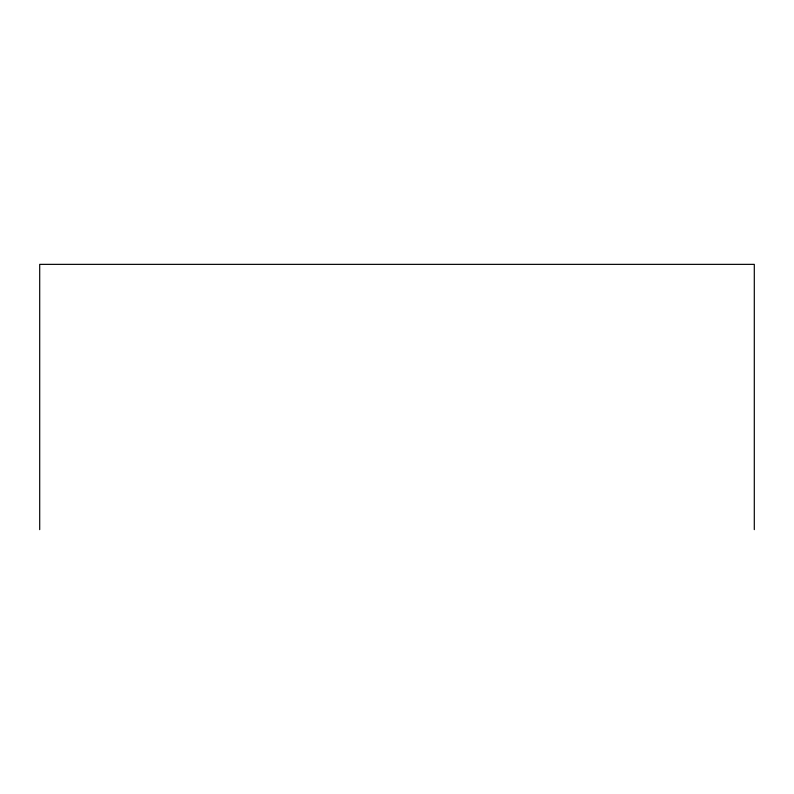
<?xml version="1.0" encoding="UTF-8"?>
<svg xmlns="http://www.w3.org/2000/svg" width="794" height="794" viewBox="0 0 794 794"><rect width="100%" height="100%" fill="white"/><g stroke="black" fill="none" stroke-linecap="round" stroke-linejoin="round"><path stroke-width="1.19" d="M754.3 529.638L754.3 264.362L39.7 264.362L39.7 529.638"/></g></svg>
